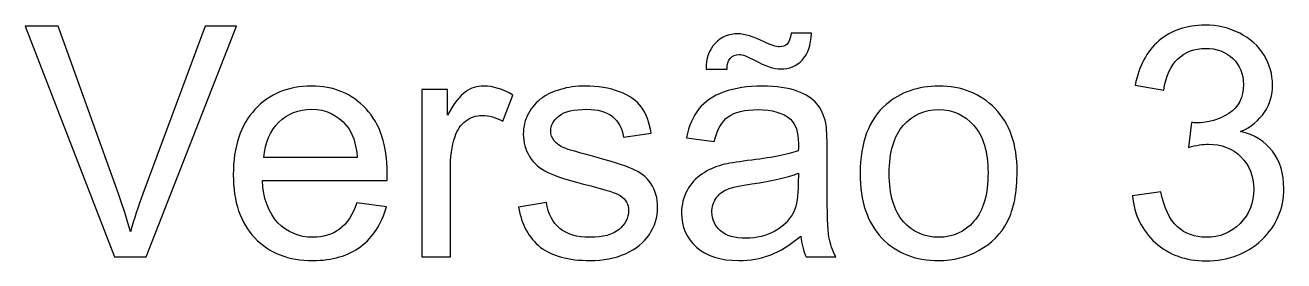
# Model space of a CAD drawing. Header units: millimetres. Extents: x -142 to 80, y -99 to 99.
# Drawn here: x 47.36 to 80.36, y -53.7 to -47.51 of the extents above; entities that cross this region are included whole.
import ezdxf

# ---------------------------------------------------------------- set-up
doc = ezdxf.new("R2010")
doc.units = ezdxf.units.MM
doc.header["$MEASUREMENT"] = 0
doc.layers.add('Layer 1', color=7, linetype='Continuous')

msp = doc.modelspace()

# ---------------------------------------------------------------- linework, layer by layer
at = {"layer": 'Layer 1', "color": 250}
for points, knots in [([(76.3897, -51.9907), (76.3897, -51.9907), (77.1348, -51.8891), (77.1348, -51.8891), (77.1348, -51.8891), (77.2208, -52.3125), (77.3648, -52.6173), (77.5694, -52.8035), (77.5694, -52.8035), (77.774, -52.9898), (78.0252, -53.0829), (78.3229, -53.0829), (78.3229, -53.0829), (78.6757, -53.0829), (78.9735, -52.9616), (79.2133, -52.7189), (79.2133, -52.7189), (79.4532, -52.4762), (79.5732, -52.1756), (79.5732, -51.8172), (79.5732, -51.8172), (79.5732, -51.4757), (79.4617, -51.1934), (79.2373, -50.9705), (79.2373, -50.9705), (79.0144, -50.7489), (78.7307, -50.6375), (78.385, -50.6375), (78.385, -50.6375), (78.2439, -50.6375), (78.0689, -50.6657), (77.8587, -50.7207), (77.8587, -50.7207), (77.8587, -50.7207), (77.9419, -50.0688), (77.9419, -50.0688), (77.9419, -50.0688), (77.9913, -50.0744), (78.0322, -50.0773), (78.0619, -50.0773), (78.0619, -50.0773), (78.3808, -50.0773), (78.6658, -49.994), (78.9212, -49.8289), (78.9212, -49.8289), (79.1752, -49.6638), (79.3022, -49.4098), (79.3022, -49.0669), (79.3022, -49.0669), (79.3022, -48.7945), (79.2091, -48.5688), (79.0243, -48.3896), (79.0243, -48.3896), (78.8394, -48.2103), (78.6009, -48.1214), (78.3088, -48.1214), (78.3088, -48.1214), (78.0181, -48.1214), (77.7768, -48.2132), (77.5835, -48.3966), (77.5835, -48.3966), (77.3902, -48.5801), (77.266, -48.8552), (77.211, -49.2221), (77.211, -49.2221), (77.211, -49.2221), (76.4659, -49.0866), (76.4659, -49.0866), (76.4659, -49.0866), (76.5576, -48.5871), (76.7636, -48.1991), (77.0868, -47.9239), (77.0868, -47.9239), (77.4085, -47.6487), (77.8107, -47.5118), (78.2905, -47.5118), (78.2905, -47.5118), (78.6207, -47.5118), (78.9255, -47.5824), (79.2035, -47.7249), (79.2035, -47.7249), (79.4829, -47.866), (79.6959, -48.0594), (79.8427, -48.3035), (79.8427, -48.3035), (79.9909, -48.549), (80.0642, -48.8087), (80.0642, -49.0838), (80.0642, -49.0838), (80.0642, -49.3449), (79.9937, -49.582), (79.854, -49.7964), (79.854, -49.7964), (79.7129, -50.0109), (79.504, -50.1817), (79.2289, -50.3087), (79.2289, -50.3087), (79.5873, -50.3905), (79.8653, -50.5627), (80.0642, -50.8237), (80.0642, -50.8237), (80.2618, -51.0834), (80.3606, -51.4108), (80.3606, -51.8016), (80.3606, -51.8016), (80.3606, -52.3308), (80.1673, -52.781), (79.782, -53.1493), (79.782, -53.1493), (79.3954, -53.5176), (78.9071, -53.701), (78.3173, -53.701), (78.3173, -53.701), (77.7853, -53.701), (77.3436, -53.5415), (76.9922, -53.224), (76.9922, -53.224), (76.6395, -52.9065), (76.4391, -52.4959), (76.3897, -51.9907)], [0, 0, 0, 0, 0.0322581, 0.0322581, 0.0322581, 0.0322581, 0.0645161, 0.0645161, 0.0645161, 0.0645161, 0.0967742, 0.0967742, 0.0967742, 0.0967742, 0.1290323, 0.1290323, 0.1290323, 0.1290323, 0.1612903, 0.1612903, 0.1612903, 0.1612903, 0.1935484, 0.1935484, 0.1935484, 0.1935484, 0.2258065, 0.2258065, 0.2258065, 0.2258065, 0.2580645, 0.2580645, 0.2580645, 0.2580645, 0.2903226, 0.2903226, 0.2903226, 0.2903226, 0.3225806, 0.3225806, 0.3225806, 0.3225806, 0.3548387, 0.3548387, 0.3548387, 0.3548387, 0.3870968, 0.3870968, 0.3870968, 0.3870968, 0.4193548, 0.4193548, 0.4193548, 0.4193548, 0.4516129, 0.4516129, 0.4516129, 0.4516129, 0.483871, 0.483871, 0.483871, 0.483871, 0.516129, 0.516129, 0.516129, 0.516129, 0.5483871, 0.5483871, 0.5483871, 0.5483871, 0.5806452, 0.5806452, 0.5806452, 0.5806452, 0.6129032, 0.6129032, 0.6129032, 0.6129032, 0.6451613, 0.6451613, 0.6451613, 0.6451613, 0.6774194, 0.6774194, 0.6774194, 0.6774194, 0.7096774, 0.7096774, 0.7096774, 0.7096774, 0.7419355, 0.7419355, 0.7419355, 0.7419355, 0.7741935, 0.7741935, 0.7741935, 0.7741935, 0.8064516, 0.8064516, 0.8064516, 0.8064516, 0.8387097, 0.8387097, 0.8387097, 0.8387097, 0.8709677, 0.8709677, 0.8709677, 0.8709677, 0.9032258, 0.9032258, 0.9032258, 0.9032258, 0.9354839, 0.9354839, 0.9354839, 0.9354839, 1, 1, 1, 1]), ([(49.7012, -53.5994), (49.7012, -53.5994), (47.3588, -47.5372), (47.3588, -47.5372), (47.3588, -47.5372), (47.3588, -47.5372), (48.228, -47.5372), (48.228, -47.5372), (48.228, -47.5372), (48.228, -47.5372), (49.8028, -51.9427), (49.8028, -51.9427), (49.8028, -51.9427), (49.9284, -52.2955), (50.0357, -52.6257), (50.1203, -52.9348), (50.1203, -52.9348), (50.2135, -52.6032), (50.3221, -52.273), (50.4463, -51.9427), (50.4463, -51.9427), (50.4463, -51.9427), (52.0804, -47.5372), (52.0804, -47.5372), (52.0804, -47.5372), (52.0804, -47.5372), (52.8988, -47.5372), (52.8988, -47.5372), (52.8988, -47.5372), (52.8988, -47.5372), (50.5352, -53.5994), (50.5352, -53.5994), (50.5352, -53.5994), (50.5352, -53.5994), (49.7012, -53.5994), (49.7012, -53.5994)], [0, 0, 0, 0, 0.1, 0.1, 0.1, 0.1, 0.2, 0.2, 0.2, 0.2, 0.3, 0.3, 0.3, 0.3, 0.4, 0.4, 0.4, 0.4, 0.5, 0.5, 0.5, 0.5, 0.6, 0.6, 0.6, 0.6, 0.7, 0.7, 0.7, 0.7, 0.8, 0.8, 0.8, 0.8, 1, 1, 1, 1]), ([(65.2123, -48.6718), (65.2094, -48.3881), (65.2885, -48.1624), (65.4479, -47.993), (65.4479, -47.993), (65.6046, -47.8251), (65.8064, -47.7404), (66.0519, -47.7404), (66.0519, -47.7404), (66.2226, -47.7404), (66.4555, -47.8124), (66.749, -47.9578), (66.749, -47.9578), (66.9113, -48.0382), (67.0411, -48.0791), (67.137, -48.0791), (67.137, -48.0791), (67.2259, -48.0791), (67.2937, -48.0551), (67.3402, -48.0071), (67.3402, -48.0071), (67.3868, -47.9606), (67.4193, -47.8646), (67.439, -47.7235), (67.439, -47.7235), (67.439, -47.7235), (67.9724, -47.7235), (67.9724, -47.7235), (67.9724, -47.7235), (67.9639, -48.0368), (67.8849, -48.271), (67.7353, -48.4277), (67.7353, -48.4277), (67.5858, -48.5843), (67.3967, -48.6633), (67.1653, -48.6633), (67.1653, -48.6633), (66.9931, -48.6633), (66.7645, -48.5857), (66.4823, -48.4319), (66.4823, -48.4319), (66.2974, -48.3317), (66.162, -48.2823), (66.0759, -48.2823), (66.0759, -48.2823), (65.9827, -48.2823), (65.9065, -48.3148), (65.8501, -48.3811), (65.8501, -48.3811), (65.7894, -48.446), (65.7598, -48.5434), (65.7626, -48.6718), (65.7626, -48.6718), (65.7626, -48.6718), (65.2123, -48.6718), (65.2123, -48.6718)], [0, 0, 0, 0, 0.0666667, 0.0666667, 0.0666667, 0.0666667, 0.1333333, 0.1333333, 0.1333333, 0.1333333, 0.2, 0.2, 0.2, 0.2, 0.2666667, 0.2666667, 0.2666667, 0.2666667, 0.3333333, 0.3333333, 0.3333333, 0.3333333, 0.4, 0.4, 0.4, 0.4, 0.4666667, 0.4666667, 0.4666667, 0.4666667, 0.5333333, 0.5333333, 0.5333333, 0.5333333, 0.6, 0.6, 0.6, 0.6, 0.6666667, 0.6666667, 0.6666667, 0.6666667, 0.7333333, 0.7333333, 0.7333333, 0.7333333, 0.8, 0.8, 0.8, 0.8, 0.8666667, 0.8666667, 0.8666667, 0.8666667, 1, 1, 1, 1]), ([(56.0583, -52.177), (56.0583, -52.177), (56.8288, -52.2786), (56.8288, -52.2786), (56.8288, -52.2786), (56.7088, -52.7259), (56.4845, -53.0745), (56.1571, -53.3214), (56.1571, -53.3214), (55.8297, -53.5684), (55.412, -53.6925), (54.9026, -53.6925), (54.9026, -53.6925), (54.262, -53.6925), (53.754, -53.495), (53.3786, -53.0999), (53.3786, -53.0999), (53.0032, -52.7062), (52.8156, -52.1516), (52.8156, -51.439), (52.8156, -51.439), (52.8156, -50.7024), (53.0047, -50.1295), (53.3842, -49.7231), (53.3842, -49.7231), (53.7638, -49.3152), (54.2563, -49.112), (54.8617, -49.112), (54.8617, -49.112), (55.4473, -49.112), (55.9257, -49.311), (56.2968, -49.7104), (56.2968, -49.7104), (56.6679, -50.1097), (56.8542, -50.6713), (56.8542, -51.3952), (56.8542, -51.3952), (56.8542, -51.439), (56.8528, -51.5053), (56.85, -51.5928), (56.85, -51.5928), (56.85, -51.5928), (53.5776, -51.5928), (53.5776, -51.5928), (53.5776, -51.5928), (53.6058, -52.074), (53.7413, -52.4437), (53.9868, -52.6991), (53.9868, -52.6991), (54.2309, -52.9545), (54.5371, -53.0829), (54.9026, -53.0829), (54.9026, -53.0829), (55.175, -53.0829), (55.4078, -53.011), (55.5997, -52.867), (55.5997, -52.867), (55.793, -52.7231), (55.9454, -52.4931), (56.0583, -52.177)], [0, 0, 0, 0, 0.0625, 0.0625, 0.0625, 0.0625, 0.125, 0.125, 0.125, 0.125, 0.1875, 0.1875, 0.1875, 0.1875, 0.25, 0.25, 0.25, 0.25, 0.3125, 0.3125, 0.3125, 0.3125, 0.375, 0.375, 0.375, 0.375, 0.4375, 0.4375, 0.4375, 0.4375, 0.5, 0.5, 0.5, 0.5, 0.5625, 0.5625, 0.5625, 0.5625, 0.625, 0.625, 0.625, 0.625, 0.6875, 0.6875, 0.6875, 0.6875, 0.75, 0.75, 0.75, 0.75, 0.8125, 0.8125, 0.8125, 0.8125, 0.875, 0.875, 0.875, 0.875, 1, 1, 1, 1]), ([(57.7615, -53.5994), (57.7615, -53.5994), (57.7615, -49.2052), (57.7615, -49.2052), (57.7615, -49.2052), (57.7615, -49.2052), (58.4304, -49.2052), (58.4304, -49.2052), (58.4304, -49.2052), (58.4304, -49.2052), (58.4304, -49.8783), (58.4304, -49.8783), (58.4304, -49.8783), (58.6011, -49.5664), (58.7592, -49.3604), (58.9045, -49.2616), (58.9045, -49.2616), (59.0499, -49.1614), (59.2093, -49.112), (59.3829, -49.112), (59.3829, -49.112), (59.6341, -49.112), (59.8895, -49.1911), (60.1491, -49.3477), (60.1491, -49.3477), (60.1491, -49.3477), (59.8839, -50.0349), (59.8839, -50.0349), (59.8839, -50.0349), (59.7032, -49.9333), (59.5226, -49.8825), (59.342, -49.8825), (59.342, -49.8825), (59.1797, -49.8825), (59.0344, -49.9319), (58.906, -50.0293), (58.906, -50.0293), (58.7775, -50.1266), (58.6858, -50.2621), (58.6308, -50.4357), (58.6308, -50.4357), (58.5475, -50.6996), (58.5066, -50.9888), (58.5066, -51.3035), (58.5066, -51.3035), (58.5066, -51.3035), (58.5066, -53.5994), (58.5066, -53.5994), (58.5066, -53.5994), (58.5066, -53.5994), (57.7615, -53.5994), (57.7615, -53.5994)], [0, 0, 0, 0, 0.0714286, 0.0714286, 0.0714286, 0.0714286, 0.1428571, 0.1428571, 0.1428571, 0.1428571, 0.2142857, 0.2142857, 0.2142857, 0.2142857, 0.2857143, 0.2857143, 0.2857143, 0.2857143, 0.3571429, 0.3571429, 0.3571429, 0.3571429, 0.4285714, 0.4285714, 0.4285714, 0.4285714, 0.5, 0.5, 0.5, 0.5, 0.5714286, 0.5714286, 0.5714286, 0.5714286, 0.6428571, 0.6428571, 0.6428571, 0.6428571, 0.7142857, 0.7142857, 0.7142857, 0.7142857, 0.7857143, 0.7857143, 0.7857143, 0.7857143, 0.8571429, 0.8571429, 0.8571429, 0.8571429, 1, 1, 1, 1]), ([(60.2931, -52.2871), (60.2931, -52.2871), (61.0297, -52.1685), (61.0297, -52.1685), (61.0297, -52.1685), (61.0706, -52.4635), (61.1863, -52.6892), (61.3754, -52.8473), (61.3754, -52.8473), (61.5645, -53.0039), (61.8298, -53.0829), (62.1684, -53.0829), (62.1684, -53.0829), (62.5113, -53.0829), (62.7653, -53.0138), (62.9319, -52.8741), (62.9319, -52.8741), (63.097, -52.7358), (63.1802, -52.5721), (63.1802, -52.3844), (63.1802, -52.3844), (63.1802, -52.2165), (63.1054, -52.0839), (62.9573, -51.9879), (62.9573, -51.9879), (62.8528, -51.9216), (62.5988, -51.8383), (62.1953, -51.7353), (62.1953, -51.7353), (61.6506, -51.5984), (61.2738, -51.4799), (61.0621, -51.3797), (61.0621, -51.3797), (60.8519, -51.2781), (60.6924, -51.1398), (60.5838, -50.962), (60.5838, -50.962), (60.4751, -50.7856), (60.4201, -50.5895), (60.4201, -50.375), (60.4201, -50.375), (60.4201, -50.1789), (60.4652, -49.9982), (60.5541, -49.8317), (60.5541, -49.8317), (60.6444, -49.6652), (60.7658, -49.5269), (60.9196, -49.4169), (60.9196, -49.4169), (61.0353, -49.3322), (61.1934, -49.2602), (61.3923, -49.2009), (61.3923, -49.2009), (61.5927, -49.1417), (61.8058, -49.112), (62.0344, -49.112), (62.0344, -49.112), (62.3787, -49.112), (62.6807, -49.1614), (62.9403, -49.2616), (62.9403, -49.2616), (63.2014, -49.3604), (63.3933, -49.4959), (63.5175, -49.6652), (63.5175, -49.6652), (63.6402, -49.836), (63.7263, -50.0631), (63.7729, -50.3482), (63.7729, -50.3482), (63.7729, -50.3482), (63.0447, -50.4498), (63.0447, -50.4498), (63.0447, -50.4498), (63.0123, -50.2212), (62.9163, -50.042), (62.7583, -49.9136), (62.7583, -49.9136), (62.6002, -49.7852), (62.3773, -49.7217), (62.088, -49.7217), (62.088, -49.7217), (61.7479, -49.7217), (61.5038, -49.7781), (61.3585, -49.891), (61.3585, -49.891), (61.2131, -50.0039), (61.1397, -50.1365), (61.1397, -50.2875), (61.1397, -50.2875), (61.1397, -50.3835), (61.1694, -50.471), (61.23, -50.5486), (61.23, -50.5486), (61.2907, -50.6276), (61.3853, -50.6939), (61.5151, -50.7461), (61.5151, -50.7461), (61.5899, -50.7743), (61.8072, -50.8378), (62.1713, -50.9366), (62.1713, -50.9366), (62.6962, -51.0763), (63.0631, -51.192), (63.2719, -51.2809), (63.2719, -51.2809), (63.4808, -51.3698), (63.6445, -51.5011), (63.763, -51.6704), (63.763, -51.6704), (63.8829, -51.8411), (63.9422, -52.0528), (63.9422, -52.3068), (63.9422, -52.3068), (63.9422, -52.5538), (63.8702, -52.7866), (63.7249, -53.0053), (63.7249, -53.0053), (63.5796, -53.224), (63.3707, -53.3934), (63.0984, -53.5133), (63.0984, -53.5133), (62.8246, -53.6333), (62.5156, -53.6925), (62.1713, -53.6925), (62.1713, -53.6925), (61.6012, -53.6925), (61.1651, -53.574), (60.866, -53.3383), (60.866, -53.3383), (60.5668, -53.1013), (60.3763, -52.7513), (60.2931, -52.2871)], [0, 0, 0, 0, 0.0294118, 0.0294118, 0.0294118, 0.0294118, 0.0588235, 0.0588235, 0.0588235, 0.0588235, 0.0882353, 0.0882353, 0.0882353, 0.0882353, 0.1176471, 0.1176471, 0.1176471, 0.1176471, 0.1470588, 0.1470588, 0.1470588, 0.1470588, 0.1764706, 0.1764706, 0.1764706, 0.1764706, 0.2058824, 0.2058824, 0.2058824, 0.2058824, 0.2352941, 0.2352941, 0.2352941, 0.2352941, 0.2647059, 0.2647059, 0.2647059, 0.2647059, 0.2941176, 0.2941176, 0.2941176, 0.2941176, 0.3235294, 0.3235294, 0.3235294, 0.3235294, 0.3529412, 0.3529412, 0.3529412, 0.3529412, 0.3823529, 0.3823529, 0.3823529, 0.3823529, 0.4117647, 0.4117647, 0.4117647, 0.4117647, 0.4411765, 0.4411765, 0.4411765, 0.4411765, 0.4705882, 0.4705882, 0.4705882, 0.4705882, 0.5, 0.5, 0.5, 0.5, 0.5294118, 0.5294118, 0.5294118, 0.5294118, 0.5588235, 0.5588235, 0.5588235, 0.5588235, 0.5882353, 0.5882353, 0.5882353, 0.5882353, 0.6176471, 0.6176471, 0.6176471, 0.6176471, 0.6470588, 0.6470588, 0.6470588, 0.6470588, 0.6764706, 0.6764706, 0.6764706, 0.6764706, 0.7058824, 0.7058824, 0.7058824, 0.7058824, 0.7352941, 0.7352941, 0.7352941, 0.7352941, 0.7647059, 0.7647059, 0.7647059, 0.7647059, 0.7941176, 0.7941176, 0.7941176, 0.7941176, 0.8235294, 0.8235294, 0.8235294, 0.8235294, 0.8529412, 0.8529412, 0.8529412, 0.8529412, 0.8823529, 0.8823529, 0.8823529, 0.8823529, 0.9117647, 0.9117647, 0.9117647, 0.9117647, 0.9411765, 0.9411765, 0.9411765, 0.9411765, 1, 1, 1, 1]), ([(67.693, -53.0491), (67.4164, -53.2847), (67.1497, -53.4498), (66.8943, -53.5472), (66.8943, -53.5472), (66.6389, -53.6446), (66.3652, -53.6925), (66.0716, -53.6925), (66.0716, -53.6925), (65.589, -53.6925), (65.2179, -53.5754), (64.9583, -53.3398), (64.9583, -53.3398), (64.6986, -53.1055), (64.5688, -52.8049), (64.5688, -52.4395), (64.5688, -52.4395), (64.5688, -52.225), (64.6182, -52.0288), (64.7156, -51.851), (64.7156, -51.851), (64.8143, -51.6732), (64.9427, -51.5321), (65.1008, -51.4249), (65.1008, -51.4249), (65.2602, -51.3176), (65.438, -51.2358), (65.637, -51.1807), (65.637, -51.1807), (65.7838, -51.1426), (66.0053, -51.106), (66.3002, -51.0693), (66.3002, -51.0693), (66.9014, -50.9987), (67.3459, -50.9126), (67.6295, -50.8139), (67.6295, -50.8139), (67.6323, -50.7123), (67.6337, -50.6473), (67.6337, -50.6205), (67.6337, -50.6205), (67.6337, -50.3186), (67.5632, -50.1055), (67.4221, -49.9813), (67.4221, -49.9813), (67.2316, -49.8134), (66.9479, -49.7301), (66.5726, -49.7301), (66.5726, -49.7301), (66.2212, -49.7301), (65.9616, -49.7922), (65.7951, -49.915), (65.7951, -49.915), (65.6271, -50.0377), (65.5044, -50.2551), (65.4239, -50.5683), (65.4239, -50.5683), (65.4239, -50.5683), (64.6958, -50.4667), (64.6958, -50.4667), (64.6958, -50.4667), (64.7621, -50.1549), (64.8708, -49.9023), (65.0232, -49.7104), (65.0232, -49.7104), (65.1756, -49.5185), (65.3957, -49.3717), (65.6836, -49.2673), (65.6836, -49.2673), (65.97, -49.1643), (66.3045, -49.112), (66.6827, -49.112), (66.6827, -49.112), (67.058, -49.112), (67.3642, -49.1558), (67.5999, -49.2447), (67.5999, -49.2447), (67.8341, -49.3336), (68.0077, -49.4437), (68.1178, -49.5777), (68.1178, -49.5777), (68.2278, -49.7118), (68.3054, -49.8811), (68.3506, -50.0857), (68.3506, -50.0857), (68.3746, -50.2127), (68.3873, -50.4413), (68.3873, -50.7701), (68.3873, -50.7701), (68.3873, -50.7701), (68.3873, -51.7579), (68.3873, -51.7579), (68.3873, -51.7579), (68.3873, -52.4479), (68.4028, -52.884), (68.4338, -53.0688), (68.4338, -53.0688), (68.4635, -53.2537), (68.5256, -53.4301), (68.6159, -53.5994), (68.6159, -53.5994), (68.6159, -53.5994), (67.8369, -53.5994), (67.8369, -53.5994), (67.8369, -53.5994), (67.7622, -53.4428), (67.7142, -53.2593), (67.693, -53.0491)], [0, 0, 0, 0, 0.0357143, 0.0357143, 0.0357143, 0.0357143, 0.0714286, 0.0714286, 0.0714286, 0.0714286, 0.1071429, 0.1071429, 0.1071429, 0.1071429, 0.1428571, 0.1428571, 0.1428571, 0.1428571, 0.1785714, 0.1785714, 0.1785714, 0.1785714, 0.2142857, 0.2142857, 0.2142857, 0.2142857, 0.25, 0.25, 0.25, 0.25, 0.2857143, 0.2857143, 0.2857143, 0.2857143, 0.3214286, 0.3214286, 0.3214286, 0.3214286, 0.3571429, 0.3571429, 0.3571429, 0.3571429, 0.3928571, 0.3928571, 0.3928571, 0.3928571, 0.4285714, 0.4285714, 0.4285714, 0.4285714, 0.4642857, 0.4642857, 0.4642857, 0.4642857, 0.5, 0.5, 0.5, 0.5, 0.5357143, 0.5357143, 0.5357143, 0.5357143, 0.5714286, 0.5714286, 0.5714286, 0.5714286, 0.6071429, 0.6071429, 0.6071429, 0.6071429, 0.6428571, 0.6428571, 0.6428571, 0.6428571, 0.6785714, 0.6785714, 0.6785714, 0.6785714, 0.7142857, 0.7142857, 0.7142857, 0.7142857, 0.75, 0.75, 0.75, 0.75, 0.7857143, 0.7857143, 0.7857143, 0.7857143, 0.8214286, 0.8214286, 0.8214286, 0.8214286, 0.8571429, 0.8571429, 0.8571429, 0.8571429, 0.8928571, 0.8928571, 0.8928571, 0.8928571, 0.9285714, 0.9285714, 0.9285714, 0.9285714, 1, 1, 1, 1]), ([(69.2523, -51.4023), (69.2523, -50.5909), (69.4781, -49.9898), (69.931, -49.5989), (69.931, -49.5989), (70.3078, -49.2743), (70.7693, -49.112), (71.3125, -49.112), (71.3125, -49.112), (71.9151, -49.112), (72.409, -49.3096), (72.7928, -49.7047), (72.7928, -49.7047), (73.1752, -50.0984), (73.3671, -50.6445), (73.3671, -51.3402), (73.3671, -51.3402), (73.3671, -51.9046), (73.2825, -52.3477), (73.1131, -52.6709), (73.1131, -52.6709), (72.9438, -52.994), (72.6968, -53.2452), (72.3723, -53.4244), (72.3723, -53.4244), (72.0491, -53.6036), (71.6949, -53.6925), (71.3125, -53.6925), (71.3125, -53.6925), (70.6973, -53.6925), (70.2006, -53.4964), (69.821, -53.1027), (69.821, -53.1027), (69.4414, -52.709), (69.2523, -52.1417), (69.2523, -51.4023)], [0, 0, 0, 0, 0.1, 0.1, 0.1, 0.1, 0.2, 0.2, 0.2, 0.2, 0.3, 0.3, 0.3, 0.3, 0.4, 0.4, 0.4, 0.4, 0.5, 0.5, 0.5, 0.5, 0.6, 0.6, 0.6, 0.6, 0.7, 0.7, 0.7, 0.7, 0.8, 0.8, 0.8, 0.8, 1, 1, 1, 1]), ([(53.6199, -50.9832), (53.6199, -50.9832), (56.0668, -50.9832), (56.0668, -50.9832), (56.0668, -50.9832), (56.0343, -50.6135), (55.9398, -50.3369), (55.786, -50.152), (55.786, -50.152), (55.5503, -49.8656), (55.2427, -49.7217), (54.8659, -49.7217), (54.8659, -49.7217), (54.5244, -49.7217), (54.238, -49.836), (54.0051, -50.0646), (54.0051, -50.0646), (53.7737, -50.2932), (53.6453, -50.5994), (53.6199, -50.9832)], [0, 0, 0, 0, 0.1666667, 0.1666667, 0.1666667, 0.1666667, 0.3333333, 0.3333333, 0.3333333, 0.3333333, 0.5, 0.5, 0.5, 0.5, 0.6666667, 0.6666667, 0.6666667, 0.6666667, 1, 1, 1, 1]), ([(70.0143, -51.4037), (70.0143, -51.9653), (70.1371, -52.3858), (70.3826, -52.6638), (70.3826, -52.6638), (70.6296, -52.9432), (70.9386, -53.0829), (71.3125, -53.0829), (71.3125, -53.0829), (71.6822, -53.0829), (71.9899, -52.9432), (72.2368, -52.6624), (72.2368, -52.6624), (72.4823, -52.3816), (72.6051, -51.954), (72.6051, -51.3797), (72.6051, -51.3797), (72.6051, -50.8378), (72.4809, -50.4272), (72.234, -50.1492), (72.234, -50.1492), (71.987, -49.8698), (71.6794, -49.7301), (71.3125, -49.7301), (71.3125, -49.7301), (70.9386, -49.7301), (70.6296, -49.8684), (70.3826, -50.1464), (70.3826, -50.1464), (70.1371, -50.4244), (70.0143, -50.8435), (70.0143, -51.4037)], [0, 0, 0, 0, 0.1111111, 0.1111111, 0.1111111, 0.1111111, 0.2222222, 0.2222222, 0.2222222, 0.2222222, 0.3333333, 0.3333333, 0.3333333, 0.3333333, 0.4444444, 0.4444444, 0.4444444, 0.4444444, 0.5555556, 0.5555556, 0.5555556, 0.5555556, 0.6666667, 0.6666667, 0.6666667, 0.6666667, 0.7777778, 0.7777778, 0.7777778, 0.7777778, 1, 1, 1, 1]), ([(67.6337, -51.3981), (67.3628, -51.5081), (66.9564, -51.6013), (66.4145, -51.6775), (66.4145, -51.6775), (66.1069, -51.7212), (65.8896, -51.7706), (65.7626, -51.8256), (65.7626, -51.8256), (65.6356, -51.8807), (65.5382, -51.9611), (65.4691, -52.0655), (65.4691, -52.0655), (65.3999, -52.1713), (65.3647, -52.2885), (65.3647, -52.4183), (65.3647, -52.4183), (65.3647, -52.6144), (65.4395, -52.7795), (65.5904, -52.9108), (65.5904, -52.9108), (65.7414, -53.042), (65.9616, -53.1083), (66.2509, -53.1083), (66.2509, -53.1083), (66.5373, -53.1083), (66.7927, -53.0462), (67.0171, -52.9207), (67.0171, -52.9207), (67.24, -52.7965), (67.4051, -52.6257), (67.5096, -52.4098), (67.5096, -52.4098), (67.59, -52.2419), (67.6295, -51.995), (67.6295, -51.669), (67.6295, -51.669), (67.6295, -51.669), (67.6337, -51.3981), (67.6337, -51.3981)], [0, 0, 0, 0, 0.0909091, 0.0909091, 0.0909091, 0.0909091, 0.1818182, 0.1818182, 0.1818182, 0.1818182, 0.2727273, 0.2727273, 0.2727273, 0.2727273, 0.3636364, 0.3636364, 0.3636364, 0.3636364, 0.4545455, 0.4545455, 0.4545455, 0.4545455, 0.5454545, 0.5454545, 0.5454545, 0.5454545, 0.6363636, 0.6363636, 0.6363636, 0.6363636, 0.7272727, 0.7272727, 0.7272727, 0.7272727, 0.8181818, 0.8181818, 0.8181818, 0.8181818, 1, 1, 1, 1])]:
    msp.add_open_spline(points, degree=3, knots=knots, dxfattribs=at)

doc.saveas('drawing.dxf')
